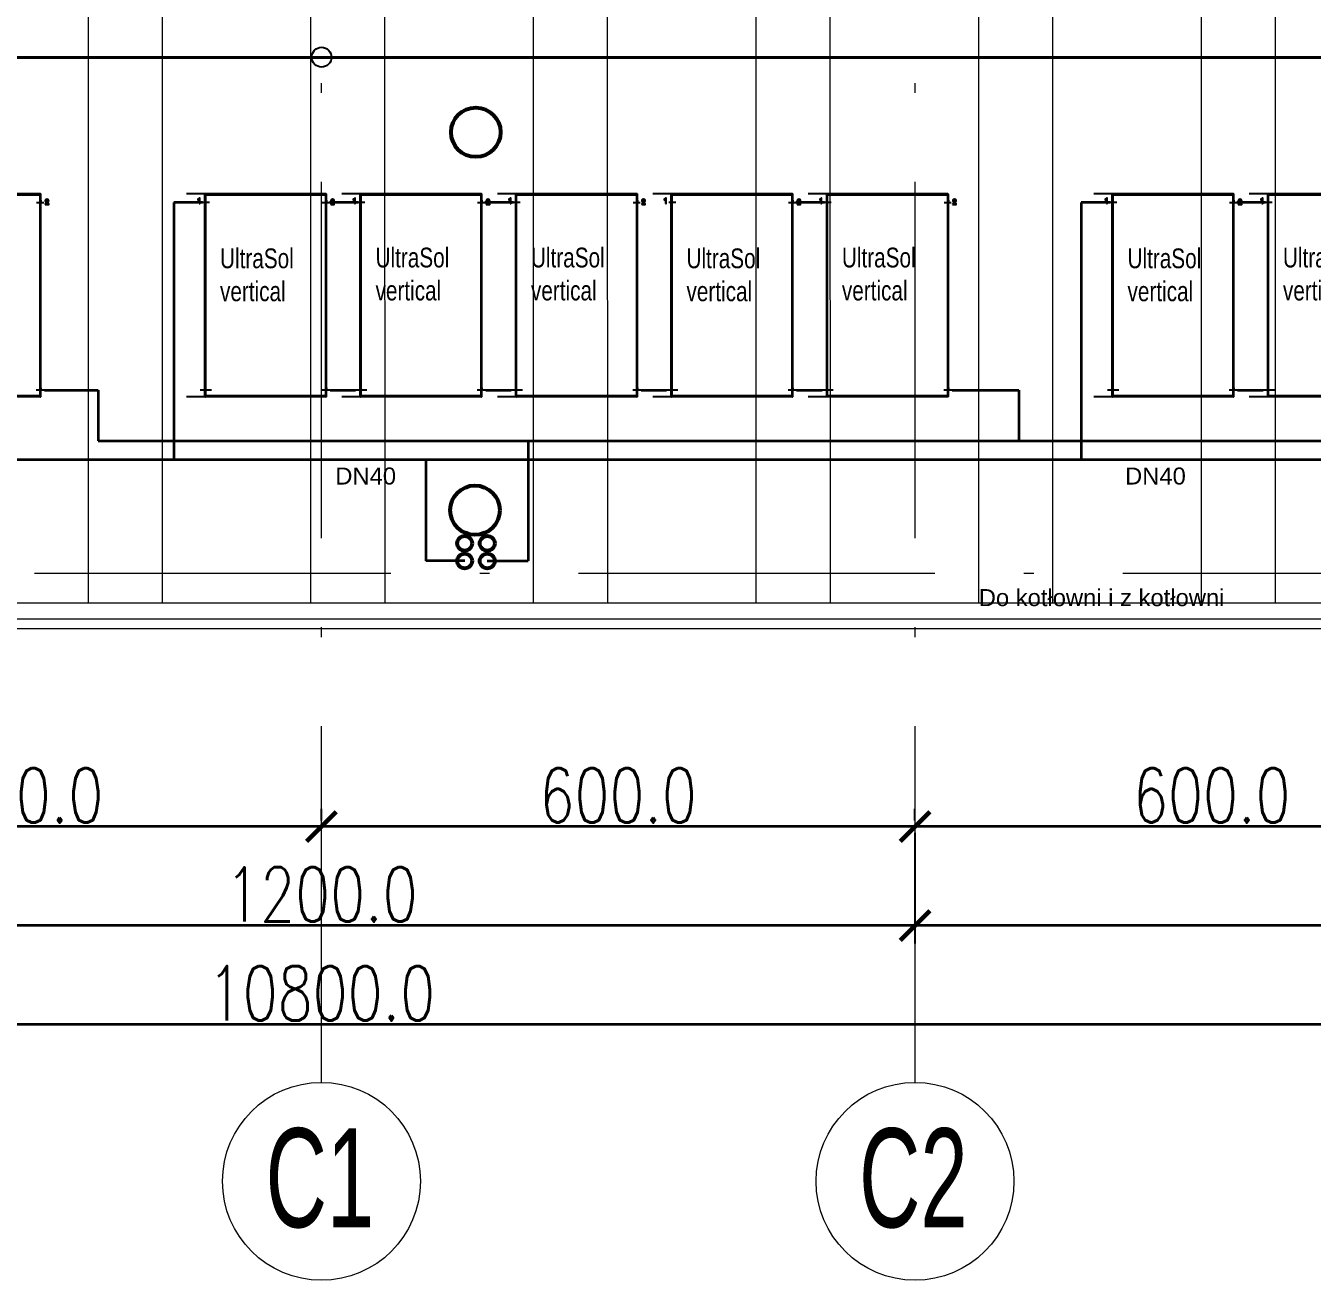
# Model space of a CAD drawing. Extents: x 6529560 to 6558080, y 5579316 to 5588131.
# Drawn here: x 6543318.87 to 6543331.87, y 5579499.83 to 5579512.5 of the extents above; entities that cross this region are included whole.
import ezdxf

# ---------------------------------------------------------------- set-up
doc = ezdxf.new("R2010")
doc.units = 0
doc.header["$MEASUREMENT"] = 0
doc.header["$PDSIZE"] = -5
doc.linetypes.add('ACAD_ISO10W100', pattern=[18, 12, -3, 0, -3])
doc.layers.get('0').update_dxf_attribs({"color": 2, "linetype": 'CONTINUOUS', "lineweight": 5})
doc.layers.get('Defpoints').update_dxf_attribs({"linetype": 'CONTINUOUS'})
for name, color, linetype, lineweight in [('!kotłownia_urządzenia', 220, 'CONTINUOUS', 25), ('!opisy wod-kan', 7, 'CONTINUOUS', 18), ('!otwory plyta', 60, 'CONTINUOUS', 70), ('!solary powrót', 214, 'CONTINUOUS', 35), ('!solary zasilanie', 121, 'CONTINUOUS', 35), ('arch_osie', 181, 'CONTINUOUS', 5), ('arch_powierzchnia', 6, 'CONTINUOUS', 35), ('arch_sciany zewnętrzne', 94, 'CONTINUOUS', 18), ('arch_wymiary', 2, 'CONTINUOUS', 13), ('arch_zadaszenie', 76, 'CONTINUOUS', 15), ('arch_zadaszenie_raster', 76, 'CONTINUOUS', 15)]:
    doc.layers.add(name, color=color, linetype=linetype, lineweight=lineweight)
for name, color, linetype in [('arch_osie opisy', 1, 'CONTINUOUS'), ('Asekuracja', 6, 'CONTINUOUS'), ('Sundoor', 60, 'CONTINUOUS')]:
    doc.layers.add(name, color=color, linetype=linetype)
doc.styles.add('100', font='arial.ttf', dxfattribs={"height": 18})
doc.styles.get("Standard").update_dxf_attribs({"font": 'arial.ttf', "width": 0.75})
doc.styles.add('styl1', font='romans.shx', dxfattribs={"width": 0.75})
doc.dimstyles.new('wymiary hala', dxfattribs={"dimtxt": 0.55, "dimasz": 0.3, "dimexe": 0.18, "dimexo": 0.0625, "dimgap": 0.04, "dimtad": 1, "dimtoh": 1, "dimdec": 1, "dimlfac": 100, "dimzin": 0, "dimdsep": 46, "dimtxsty": 'styl1', "dimblk": 'ARCHTICK', "dimcen": 0.09, "dimadec": 0, "dimazin": 0, "dimtfac": 1, "dimtdec": 1, "dimtofl": 0, "dimtmove": 0, "dimatfit": 3, "dimldrblk": 'ARCHTICK', "dimfxl": 1, "dimtolj": 1, "dimtzin": 0, "dimarcsym": 0})

# ---------------------------------------------------------------- blocks, each defined once
blk = doc.blocks.new('_ArchTick')
at = {"color": 0, "linetype": 'ByBlock', "const_width": 0.15}
blk.add_lwpolyline([(-0.5, -0.5), (0.5, 0.5)], dxfattribs=at)
blk = doc.blocks.new('*D221')
at = {"layer": 'arch_wymiary', "color": 0, "lineweight": -2, "transparency": 16777216}
for p, q in [((6543267.857, 5579504.348), (6543267.857, 5579502.23)), ((6543375.857, 5579504.348), (6543375.857, 5579502.23)), ((6543267.857, 5579502.41), (6543375.857, 5579502.41))]:
    blk.add_line(p, q, dxfattribs=at)
at = {"layer": 'Defpoints', "color": 0, "transparency": 16777216}
for p in [(6543267.857, 5579504.41), (6543375.857, 5579504.41), (6543375.857, 5579502.41)]:
    blk.add_point(p, dxfattribs=at)
at = {"layer": 'arch_wymiary', "color": 0, "lineweight": -2, "transparency": 16777216, "xscale": 0.3, "yscale": 0.3, "zscale": 0.3, "rotation": 180}
blk.add_blockref('_ArchTick', (6543267.857, 5579502.41), dxfattribs=at)
at = {"layer": 'arch_wymiary', "color": 0, "lineweight": -2, "transparency": 16777216, "xscale": 0.3, "yscale": 0.3, "zscale": 0.3}
blk.add_blockref('_ArchTick', (6543375.857, 5579502.41), dxfattribs=at)
at = {"layer": 'arch_wymiary', "color": 0, "transparency": 16777216, "insert": (6543321.857, 5579502.725), "char_height": 0.55, "attachment_point": 5, "style": 'styl1'}
blk.add_mtext('\\A1;10800.0', dxfattribs=at)
blk = doc.blocks.new('*D225')
at = {"layer": 'arch_wymiary', "color": 0, "lineweight": -2, "transparency": 16777216}
for p, q in [((6543327.857, 5579504.348), (6543327.857, 5579503.23)), ((6543339.857, 5579504.348), (6543339.857, 5579503.23)), ((6543339.857, 5579503.41), (6543327.857, 5579503.41))]:
    blk.add_line(p, q, dxfattribs=at)
at = {"layer": 'Defpoints', "color": 0, "transparency": 16777216}
for p in [(6543327.857, 5579504.41), (6543339.857, 5579504.41), (6543327.857, 5579503.41)]:
    blk.add_point(p, dxfattribs=at)
at = {"layer": 'arch_wymiary', "color": 0, "lineweight": -2, "transparency": 16777216, "xscale": 0.3, "yscale": 0.3, "zscale": 0.3, "rotation": 180}
blk.add_blockref('_ArchTick', (6543327.857, 5579503.41), dxfattribs=at)
at = {"layer": 'arch_wymiary', "color": 0, "lineweight": -2, "transparency": 16777216, "xscale": 0.3, "yscale": 0.3, "zscale": 0.3}
blk.add_blockref('_ArchTick', (6543339.857, 5579503.41), dxfattribs=at)
at = {"layer": 'arch_wymiary', "color": 0, "transparency": 16777216, "insert": (6543333.857, 5579503.725), "char_height": 0.55, "attachment_point": 5, "style": 'styl1'}
blk.add_mtext('\\A1;1200.0', dxfattribs=at)
blk = doc.blocks.new('*D226')
at = {"layer": 'arch_wymiary', "color": 0, "lineweight": -2, "transparency": 16777216}
for p, q in [((6543315.857, 5579504.348), (6543315.857, 5579503.23)), ((6543327.857, 5579504.348), (6543327.857, 5579503.23)), ((6543327.857, 5579503.41), (6543315.857, 5579503.41))]:
    blk.add_line(p, q, dxfattribs=at)
at = {"layer": 'Defpoints', "color": 0, "transparency": 16777216}
for p in [(6543315.857, 5579504.41), (6543327.857, 5579504.41), (6543315.857, 5579503.41)]:
    blk.add_point(p, dxfattribs=at)
at = {"layer": 'arch_wymiary', "color": 0, "lineweight": -2, "transparency": 16777216, "xscale": 0.3, "yscale": 0.3, "zscale": 0.3, "rotation": 180}
blk.add_blockref('_ArchTick', (6543315.857, 5579503.41), dxfattribs=at)
at = {"layer": 'arch_wymiary', "color": 0, "lineweight": -2, "transparency": 16777216, "xscale": 0.3, "yscale": 0.3, "zscale": 0.3}
blk.add_blockref('_ArchTick', (6543327.857, 5579503.41), dxfattribs=at)
at = {"layer": 'arch_wymiary', "color": 0, "transparency": 16777216, "insert": (6543321.857, 5579503.725), "char_height": 0.55, "attachment_point": 5, "style": 'styl1'}
blk.add_mtext('\\A1;1200.0', dxfattribs=at)
blk = doc.blocks.new('*D239')
at = {"layer": 'arch_wymiary', "color": 0, "lineweight": -2, "transparency": 16777216}
for p, q in [((6543315.857, 5579504.469), (6543315.857, 5579504.59)), ((6543321.857, 5579504.473), (6543321.857, 5579504.59)), ((6543315.857, 5579504.41), (6543321.857, 5579504.41))]:
    blk.add_line(p, q, dxfattribs=at)
at = {"layer": 'Defpoints', "color": 0, "transparency": 16777216}
for p in [(6543315.857, 5579504.406), (6543321.857, 5579504.41), (6543321.857, 5579504.41)]:
    blk.add_point(p, dxfattribs=at)
at = {"layer": 'arch_wymiary', "color": 0, "lineweight": -2, "transparency": 16777216, "xscale": 0.3, "yscale": 0.3, "zscale": 0.3, "rotation": 180}
blk.add_blockref('_ArchTick', (6543315.857, 5579504.41), dxfattribs=at)
at = {"layer": 'arch_wymiary', "color": 0, "lineweight": -2, "transparency": 16777216, "xscale": 0.3, "yscale": 0.3, "zscale": 0.3}
blk.add_blockref('_ArchTick', (6543321.857, 5579504.41), dxfattribs=at)
at = {"layer": 'arch_wymiary', "color": 0, "transparency": 16777216, "insert": (6543318.857, 5579504.725), "char_height": 0.55, "attachment_point": 5, "style": 'styl1'}
blk.add_mtext('\\A1;600.0', dxfattribs=at)
blk = doc.blocks.new('*D240')
at = {"layer": 'arch_wymiary', "color": 0, "lineweight": -2, "transparency": 16777216}
for p, q in [((6543321.857, 5579504.473), (6543321.857, 5579504.59)), ((6543327.857, 5579504.473), (6543327.857, 5579504.59)), ((6543321.857, 5579504.41), (6543327.857, 5579504.41))]:
    blk.add_line(p, q, dxfattribs=at)
at = {"layer": 'Defpoints', "color": 0, "transparency": 16777216}
for p in [(6543321.857, 5579504.41), (6543327.857, 5579504.41), (6543327.857, 5579504.41)]:
    blk.add_point(p, dxfattribs=at)
at = {"layer": 'arch_wymiary', "color": 0, "lineweight": -2, "transparency": 16777216, "xscale": 0.3, "yscale": 0.3, "zscale": 0.3, "rotation": 180}
blk.add_blockref('_ArchTick', (6543321.857, 5579504.41), dxfattribs=at)
at = {"layer": 'arch_wymiary', "color": 0, "lineweight": -2, "transparency": 16777216, "xscale": 0.3, "yscale": 0.3, "zscale": 0.3}
blk.add_blockref('_ArchTick', (6543327.857, 5579504.41), dxfattribs=at)
at = {"layer": 'arch_wymiary', "color": 0, "transparency": 16777216, "insert": (6543324.857, 5579504.725), "char_height": 0.55, "attachment_point": 5, "style": 'styl1'}
blk.add_mtext('\\A1;600.0', dxfattribs=at)
blk = doc.blocks.new('*D241')
at = {"layer": 'arch_wymiary', "color": 0, "lineweight": -2, "transparency": 16777216}
for p, q in [((6543327.857, 5579504.473), (6543327.857, 5579504.59)), ((6543333.857, 5579504.473), (6543333.857, 5579504.59)), ((6543327.857, 5579504.41), (6543333.857, 5579504.41))]:
    blk.add_line(p, q, dxfattribs=at)
at = {"layer": 'Defpoints', "color": 0, "transparency": 16777216}
for p in [(6543327.857, 5579504.41), (6543333.857, 5579504.41), (6543333.857, 5579504.41)]:
    blk.add_point(p, dxfattribs=at)
at = {"layer": 'arch_wymiary', "color": 0, "lineweight": -2, "transparency": 16777216, "xscale": 0.3, "yscale": 0.3, "zscale": 0.3, "rotation": 180}
blk.add_blockref('_ArchTick', (6543327.857, 5579504.41), dxfattribs=at)
at = {"layer": 'arch_wymiary', "color": 0, "lineweight": -2, "transparency": 16777216, "xscale": 0.3, "yscale": 0.3, "zscale": 0.3}
blk.add_blockref('_ArchTick', (6543333.857, 5579504.41), dxfattribs=at)
at = {"layer": 'arch_wymiary', "color": 0, "transparency": 16777216, "insert": (6543330.857, 5579504.725), "char_height": 0.55, "attachment_point": 5, "style": 'styl1'}
blk.add_mtext('\\A1;600.0', dxfattribs=at)
blk = doc.blocks.new('solar vertical')
at = {"layer": '!kotłownia_urządzenia'}
for p, q in [((1607.23, 1496.198), (1607.038, 1496.198)), ((1607.224, 1494.154), (1607.224, 1496.192)), ((1607.225, 1496.191), (1607.224, 1496.192)), ((1607.225, 1494.155), (1607.225, 1496.191)), ((1607.226, 1496.191), (1607.225, 1496.191)), ((1607.226, 1494.155), (1607.226, 1496.191)), ((1607.228, 1496.191), (1607.227, 1496.191)), ((1607.227, 1494.155), (1607.227, 1496.191)), ((1607.228, 1494.155), (1607.228, 1496.191)), ((1607.228, 1496.191), (1607.228, 1496.191)), ((1607.229, 1496.191), (1607.228, 1496.191)), ((1607.228, 1496.191), (1607.228, 1494.155)), ((1607.229, 1494.155), (1607.229, 1496.191)), ((1607.231, 1496.197), (1607.23, 1496.198)), ((1608.448, 1496.198), (1607.23, 1496.198)), ((1608.447, 1496.197), (1607.231, 1496.197)), ((1607.231, 1496.196), (1607.231, 1496.197)), ((1608.447, 1496.196), (1607.231, 1496.196)), ((1607.231, 1496.195), (1608.447, 1496.195)), ((1607.231, 1496.194), (1607.231, 1496.195)), ((1607.231, 1496.194), (1607.231, 1496.194)), ((1607.231, 1496.194), (1608.447, 1496.194)), ((1607.231, 1496.193), (1607.231, 1496.194)), ((1608.447, 1496.194), (1607.231, 1496.194)), ((1608.447, 1496.193), (1607.231, 1496.193)), ((1607.232, 1494.156), (1607.232, 1496.191)), ((1608.447, 1496.191), (1607.232, 1496.191)), ((1607.232, 1496.191), (1607.233, 1496.19)), ((1607.233, 1496.19), (1608.446, 1496.19)), ((1607.233, 1494.157), (1607.233, 1496.19)), ((1608.447, 1496.191), (1608.446, 1496.19)), ((1608.446, 1496.19), (1608.446, 1494.157)), ((1608.447, 1496.197), (1608.448, 1496.198)), ((1608.447, 1496.196), (1608.447, 1496.197)), ((1608.447, 1496.194), (1608.447, 1496.195)), ((1608.447, 1496.194), (1608.447, 1496.194)), ((1608.447, 1496.193), (1608.447, 1496.194)), ((1608.447, 1494.156), (1608.447, 1496.191)), ((1608.449, 1496.191), (1608.45, 1496.191)), ((1608.449, 1494.155), (1608.449, 1496.191)), ((1608.45, 1496.191), (1608.451, 1496.191)), ((1608.45, 1494.155), (1608.45, 1496.191)), ((1608.45, 1496.191), (1608.45, 1496.191)), ((1608.45, 1494.155), (1608.45, 1496.191)), ((1608.451, 1494.155), (1608.451, 1496.191)), ((1608.452, 1496.191), (1608.453, 1496.191)), ((1608.452, 1494.155), (1608.452, 1496.191)), ((1608.453, 1496.191), (1608.454, 1496.192)), ((1608.453, 1494.155), (1608.453, 1496.191)), ((1608.454, 1494.154), (1608.454, 1496.192)), ((1607.27, 1496.11), (1607.202, 1496.11)), ((1607.224, 1496.114), (1607.224, 1496.134)), ((1607.224, 1496.114), (1607.224, 1496.134)), ((1607.224, 1496.134), (1607.224, 1496.134)), ((1607.224, 1496.121), (1607.224, 1496.121)), ((1607.224, 1496.107), (1607.224, 1496.114)), ((1607.224, 1496.107), (1607.224, 1496.114)), ((1607.224, 1496.107), (1607.224, 1496.107)), ((1608.41, 1496.11), (1608.483, 1496.11)), ((1608.454, 1496.134), (1608.454, 1496.127)), ((1608.454, 1496.134), (1608.454, 1496.127)), ((1608.454, 1496.134), (1608.454, 1496.134)), ((1608.454, 1496.127), (1608.454, 1496.107)), ((1608.454, 1496.127), (1608.454, 1496.107)), ((1608.454, 1496.121), (1608.454, 1496.121)), ((1608.454, 1496.107), (1608.454, 1496.107)), ((1607.291, 1494.214), (1607.177, 1494.214)), ((1607.224, 1494.219), (1607.224, 1494.239)), ((1607.224, 1494.219), (1607.224, 1494.239)), ((1607.224, 1494.239), (1607.224, 1494.239)), ((1607.224, 1494.226), (1607.224, 1494.226)), ((1607.224, 1494.212), (1607.224, 1494.219)), ((1607.224, 1494.212), (1607.224, 1494.219)), ((1607.224, 1494.212), (1607.224, 1494.212)), ((1608.492, 1494.214), (1608.407, 1494.214)), ((1608.454, 1494.239), (1608.454, 1494.232)), ((1608.454, 1494.239), (1608.454, 1494.232)), ((1608.454, 1494.239), (1608.454, 1494.239)), ((1608.454, 1494.232), (1608.454, 1494.212)), ((1608.454, 1494.232), (1608.454, 1494.212)), ((1608.454, 1494.226), (1608.454, 1494.226)), ((1608.454, 1494.212), (1608.454, 1494.212)), ((1607.23, 1494.148), (1607.038, 1494.148)), ((1607.225, 1494.155), (1607.224, 1494.154)), ((1607.226, 1494.155), (1607.225, 1494.155)), ((1607.228, 1494.155), (1607.227, 1494.155)), ((1607.228, 1494.155), (1607.228, 1494.155)), ((1607.229, 1494.155), (1607.228, 1494.155)), ((1607.231, 1494.149), (1607.23, 1494.148)), ((1608.448, 1494.148), (1607.23, 1494.148)), ((1608.447, 1494.153), (1607.231, 1494.153)), ((1607.231, 1494.153), (1607.231, 1494.152)), ((1607.231, 1494.152), (1608.447, 1494.152)), ((1607.231, 1494.152), (1607.231, 1494.152)), ((1607.231, 1494.152), (1607.231, 1494.151)), ((1607.231, 1494.152), (1608.447, 1494.152)), ((1607.231, 1494.151), (1608.447, 1494.151)), ((1608.447, 1494.15), (1607.231, 1494.15)), ((1607.231, 1494.15), (1607.231, 1494.149)), ((1608.447, 1494.149), (1607.231, 1494.149)), ((1607.232, 1494.156), (1607.233, 1494.157)), ((1608.447, 1494.156), (1607.232, 1494.156)), ((1608.446, 1494.157), (1607.233, 1494.157)), ((1608.447, 1494.156), (1608.446, 1494.157)), ((1608.447, 1494.153), (1608.447, 1494.152)), ((1608.447, 1494.152), (1608.447, 1494.152)), ((1608.447, 1494.152), (1608.447, 1494.151)), ((1608.447, 1494.15), (1608.447, 1494.149)), ((1608.447, 1494.149), (1608.448, 1494.148)), ((1608.449, 1494.155), (1608.45, 1494.155)), ((1608.45, 1494.155), (1608.451, 1494.155)), ((1608.45, 1494.155), (1608.45, 1494.155)), ((1608.452, 1494.155), (1608.453, 1494.155)), ((1608.453, 1494.155), (1608.454, 1494.154))]:
    blk.add_line(p, q, dxfattribs=at)
for points in [[(1607.166, 1496.102), (1607.173, 1496.102), (1607.173, 1496.155), (1607.168, 1496.155), (1607.166, 1496.15), (1607.164, 1496.147), (1607.16, 1496.145), (1607.154, 1496.144), (1607.154, 1496.139), (1607.166, 1496.139)], [(1608.497, 1496.092), (1608.533, 1496.092), (1608.533, 1496.098), (1608.505, 1496.098), (1608.506, 1496.102), (1608.509, 1496.105), (1608.517, 1496.11), (1608.522, 1496.112), (1608.527, 1496.116), (1608.53, 1496.119), (1608.532, 1496.124), (1608.533, 1496.129), (1608.532, 1496.135), (1608.528, 1496.14), (1608.523, 1496.143), (1608.516, 1496.145), (1608.508, 1496.143), (1608.503, 1496.14), (1608.499, 1496.134), (1608.498, 1496.127), (1608.498, 1496.125), (1608.505, 1496.125), (1608.505, 1496.126), (1608.506, 1496.131), (1608.508, 1496.135), (1608.511, 1496.137), (1608.515, 1496.138), (1608.52, 1496.137), (1608.523, 1496.136), (1608.525, 1496.133), (1608.526, 1496.129), (1608.525, 1496.125), (1608.524, 1496.122), (1608.521, 1496.12), (1608.518, 1496.118), (1608.514, 1496.115), (1608.506, 1496.111), (1608.501, 1496.106), (1608.498, 1496.1), (1608.497, 1496.092)]]:
    blk.add_lwpolyline(points, close=True, dxfattribs=at)
for centre, radius, start, end in [((1607.23, 1496.192), 0.00597, 89.9019, 180.0981), ((1607.231, 1496.191), 0.00598, 90.0066, 179.9934), ((1607.231, 1496.191), 0.00497, 89.9019, 180.0981), ((1607.231, 1496.191), 0.00398, 89.9019, 180.0981), ((1607.231, 1496.191), 0.00297, 89.6927, 180.3073), ((1607.231, 1496.191), 0.00299, 89.9353, 180.0647), ((1607.231, 1496.191), 0.00199, 89.9023, 180.0976), ((1608.447, 1496.191), 0.00598, 0.0066, 89.9933), ((1608.447, 1496.191), 0.00497, 359.9019, 90.0981), ((1608.447, 1496.191), 0.00398, 359.9019, 90.0981), ((1608.447, 1496.191), 0.00297, 359.6927, 90.3073), ((1608.447, 1496.191), 0.00299, 359.9353, 90.0647), ((1608.447, 1496.191), 0.00199, 359.9024, 90.0977), ((1608.448, 1496.192), 0.00597, 359.9019, 90.0981), ((1607.224, 1496.134), 0.0003, 90, 180), ((1607.224, 1496.107), 0.0003, 180, 270), ((1608.454, 1496.134), 0.0003, 360, 90), ((1608.454, 1496.107), 0.0003, 270, 0), ((1607.224, 1494.239), 0.0003, 90, 180), ((1607.224, 1494.212), 0.0003, 180, 270), ((1608.454, 1494.239), 0.0003, 360, 90), ((1608.454, 1494.212), 0.0003, 270, 0), ((1607.23, 1494.154), 0.00597, 179.9019, 270.0981), ((1607.231, 1494.155), 0.00598, 180.0066, 269.9934), ((1607.231, 1494.155), 0.00497, 179.9019, 270.0981), ((1607.231, 1494.155), 0.00398, 179.9019, 270.0981), ((1607.231, 1494.155), 0.00297, 179.6927, 270.3073), ((1607.231, 1494.155), 0.00299, 179.9353, 270.0647), ((1607.231, 1494.155), 0.00199, 179.9024, 270.0977), ((1608.447, 1494.155), 0.00497, 269.9019, 0.0981), ((1608.447, 1494.155), 0.00398, 269.9019, 0.0981), ((1608.447, 1494.155), 0.00598, 270.0067, 359.9934), ((1608.447, 1494.155), 0.00297, 269.6927, 0.3073), ((1608.447, 1494.155), 0.00199, 269.9023, 0.0976), ((1608.447, 1494.155), 0.00299, 269.9353, 0.0647), ((1608.448, 1494.154), 0.00597, 269.9019, 0.0981)]:
    blk.add_arc(centre, radius, start, end, dxfattribs=at)
blk = doc.blocks.new('solary')
at = {"layer": '!solary powrót', "color": 1}
for p, q in [((210.018, -236181.539), (209.727, -236181.539)), ((209.727, -236181.539), (209.727, -236184.136)), ((211.59, -236181.539), (211.299, -236181.539)), ((213.161, -236181.539), (212.87, -236181.539)), ((216.304, -236181.539), (216.014, -236181.539)), ((219.191, -236181.539), (218.9, -236181.539)), ((218.9, -236181.539), (218.9, -236184.136)), ((220.762, -236181.539), (220.472, -236181.539)), ((200.489, -236184.136), (228.073, -236184.136)), ((212.274, -236184.136), (212.274, -236185.16)), ((212.667, -236185.16, -7371.904), (212.274, -236185.16, -7371.904))]:
    blk.add_line(p, q, dxfattribs=at)
at = {"layer": '!solary zasilanie', "color": 4}
for p, q in [((208.421, -236183.436), (208.961, -236183.436)), ((208.961, -236183.436), (208.961, -236183.945)), ((211.307, -236183.436), (211.564, -236183.436)), ((212.879, -236183.436), (213.136, -236183.436)), ((214.451, -236183.436), (214.707, -236183.436)), ((216.022, -236183.436), (216.279, -236183.436)), ((217.594, -236183.436), (218.267, -236183.436)), ((218.267, -236183.436), (218.267, -236183.946)), ((220.48, -236183.436), (220.737, -236183.436)), ((208.961, -236183.945), (218.267, -236183.946)), ((213.308, -236183.945), (213.308, -236185.16)), ((218.267, -236183.946), (236.612, -236183.946)), ((212.895, -236185.16, -7371.904), (213.308, -236185.16, -7371.904))]:
    blk.add_line(p, q, dxfattribs=at)
at = {"layer": '!kotłownia_urządzenia'}
for p in [(-1400.071, -237677.649), (-1397.184, -237677.649), (-1395.613, -237677.649), (-1394.041, -237677.649), (-1392.47, -237677.649), (-1390.898, -237677.649), (-1388.012, -237677.649), (-1386.44, -237677.649)]:
    blk.add_blockref('solar vertical', p, dxfattribs=at)
at = {"layer": '!opisy wod-kan', "char_height": 0.2, "width": 6.30083, "attachment_point": 1}
for insert in [(210.194, -236182.002, -4.486), (211.766, -236181.994, -4.486), (213.337, -236181.994, -4.486), (214.909, -236182.002, -4.486), (216.48, -236181.994, -4.486), (219.367, -236182.002, -4.486), (220.938, -236181.994, -4.486)]:
    blk.add_mtext('UltraSol\\Pvertical', dxfattribs=dict(at, insert=insert))
at = {"layer": '!opisy wod-kan', "attachment_point": 1, "style": '100'}
for s, insert, char_height in [('DN40', (211.359, -236184.216), 0.172), ('DN40', (219.342, -236184.216), 0.172), ('Do kotłowni i z kotłowni', (217.863, -236185.445), 0.17199)]:
    blk.add_mtext_dynamic_manual_height_columns(s, width=66.80087, gutter_width=90, heights=[0], dxfattribs=dict(at, insert=insert, char_height=char_height))

msp = doc.modelspace()

# ---------------------------------------------------------------- hatches: boundary and pattern name
at = {"layer": 'arch_zadaszenie_raster'}
h = msp.add_hatch(dxfattribs=at)
h.set_pattern_fill('ANSI32,_O', color=256, scale=6, angle=45)
h.set_pattern_definition([(90, (0, 0), (-2.25, 4e-16), []), (90, (0.75, 0.75), (-2.25, 4e-16), [])])
h.paths.add_polyline_path([(6543267.5572, 5579506.6702), (6543376.1571, 5579506.6702), (6543376.1571, 5579517.9701), (6543267.5572, 5579517.9701)])
h.paths.add_polyline_path([(6543333.8571, 5579514.9894), (6543333.8571, 5579513.7894), (6543339.8571, 5579513.7894), (6543339.8571, 5579514.9894)], flags=16)
h.paths.add_polyline_path([(6543345.8571, 5579514.9894), (6543345.8571, 5579513.7894), (6543351.8571, 5579513.7894), (6543351.8571, 5579514.9894)], flags=16)
h.paths.add_polyline_path([(6543344.9425, 5579517.2651), (6543343.3825, 5579517.2651), (6543343.3825, 5579516.0051), (6543344.9425, 5579516.0051)], flags=16)
h.paths.add_polyline_path([(6543295.6972, 5579514.8101), (6543295.6972, 5579516.3701), (6543293.8372, 5579516.3701), (6543293.8372, 5579514.8101)], flags=16)
h.paths.add_polyline_path([(6543295.6972, 5579509.5501), (6543295.6972, 5579511.1101), (6543293.8372, 5579511.1101), (6543293.8372, 5579509.5501)], flags=16)

# ---------------------------------------------------------------- linework, layer by layer
at = {"layer": '!otwory plyta', "color": 210, "lineweight": 53}
for centre, radius in [((6543323.4176, 5579511.4276, 3.688), 0.25), ((6543323.4092, 5579507.6078, 3.688), 0.25), ((6543323.3053, 5579507.2733, 3.688), 0.075), ((6543323.5334, 5579507.2733, 3.688), 0.075), ((6543323.3053, 5579507.095, 3.688), 0.075), ((6543323.5334, 5579507.095, 3.688), 0.075)]:
    msp.add_circle(centre, radius, dxfattribs=at)
at = {"layer": 'arch_osie', "linetype": 'ACAD_ISO10W100', "ltscale": 0.3, "extrusion": (-4.94832e-09, -8.0265e-10, 1)}
for points in [[(6543327.8571, 5579501.825), (6543327.8571, 5579613.6084)], [(6543321.8571, 5579501.825), (6543321.8571, 5579512.1702)], [(6543258.4571, 5579506.9702), (6543385.2571, 5579506.9702)]]:
    msp.add_lwpolyline(points, dxfattribs=at)
at = {"layer": 'arch_osie'}
for centre in [(6543321.8571, 5579500.825, 6.5405), (6543327.8571, 5579500.825, 6.5405)]:
    msp.add_circle(centre, 1, dxfattribs=at)
at = {"layer": 'arch_powierzchnia'}
for points in [[(6543263.2971, 5579612.7802), (6543380.4171, 5579612.7802), (6543380.4171, 5579502.4102), (6543263.2971, 5579502.4102)], [(6543264.2971, 5579611.7802), (6543379.4171, 5579611.7802), (6543379.4171, 5579503.4102), (6543264.2971, 5579503.4102)], [(6543265.2971, 5579610.7802), (6543378.4171, 5579610.7802), (6543378.4171, 5579504.4102), (6543265.2971, 5579504.4102)]]:
    msp.add_lwpolyline(points, close=True, dxfattribs=at)
at = {"layer": 'arch_sciany zewnętrzne'}
msp.add_lwpolyline([(6543267.2971, 5579608.7802), (6543376.4171, 5579608.7802), (6543376.4171, 5579506.4102), (6543267.2971, 5579506.4102)], close=True, dxfattribs=at)
for points in [[(6543267.4571, 5579517.9701), (6543267.4571, 5579506.5102), (6543376.2571, 5579506.5102), (6543376.2572, 5579517.9701)], [(6543267.5571, 5579517.9701), (6543267.5571, 5579506.6702), (6543376.1571, 5579506.6702), (6543376.1572, 5579517.9701)]]:
    msp.add_lwpolyline(points, dxfattribs=at)
at = {"layer": 'arch_zadaszenie'}
msp.add_lwpolyline([(6543267.5572, 5579506.6702), (6543376.1571, 5579506.6702), (6543376.1571, 5579517.9701), (6543267.5572, 5579517.9701)], close=True, dxfattribs=at)
at = {"layer": 'Asekuracja', "const_width": 0.03}
msp.add_lwpolyline([(6543269.7971, 5579514.7843), (6543269.7971, 5579508.9257), (6543309.8571, 5579508.9178), (6543309.8571, 5579512.1848), (6543369.8071, 5579512.177)], dxfattribs=at)
at = {"layer": 'Sundoor'}
msp.add_line((6543369.8571, 5579512.1702, 0), (6543309.8571, 5579512.1901), dxfattribs=at)
msp.add_circle((6543321.8584, 5579512.1862, 0), 0.1, dxfattribs=at)

# ---------------------------------------------------------------- block references
at = {"color": 2}
msp.add_blockref('solary', (6543110.6383, 5815692.2554, 7375.5917), dxfattribs=at)

# ---------------------------------------------------------------- texts
at = {"layer": 'arch_osie opisy', "char_height": 1, "width": 1.5, "attachment_point": 1}
for s, insert in [('{\\fArial Narrow|b0|i0|c238|p34;C1}', (6543321.2931, 5579501.3614, 13.0404)), ('{\\fArial Narrow|b0|i0|c238|p34;C2}', (6543327.292, 5579501.3605, 13.0404))]:
    msp.add_mtext(s, dxfattribs=dict(at, insert=insert))

# ---------------------------------------------------------------- dimensions: what is measured, and where the dimension line sits
at = {"layer": 'arch_wymiary'}
for base, p1, p2, picture, middle in [((6543321.8571, 5579504.4102), (6543315.8571, 5579504.4062), (6543321.8571, 5579504.4102, 6.5405), '*D239', (6543318.8571, 5579504.7252)), ((6543327.8571, 5579504.4102), (6543321.8571, 5579504.4102, 6.5405), (6543327.8571, 5579504.4102, 6.5405), '*D240', (6543324.8571, 5579504.7252)), ((6543333.8571, 5579504.4102), (6543327.8571, 5579504.4102, 6.5405), (6543333.8571, 5579504.4102, 6.5405), '*D241', (6543330.8571, 5579504.7252)), ((6543315.8571, 5579503.4102), (6543327.8571, 5579504.4102, 6.5405), (6543315.8571, 5579504.4102, 6.5405), '*D226', (6543321.8571, 5579503.7252)), ((6543327.8571, 5579503.4102), (6543339.8571, 5579504.4102, 6.5405), (6543327.8571, 5579504.4102, 6.5405), '*D225', (6543333.8571, 5579503.7252))]:
    dim = msp.add_linear_dim(base=base, p1=p1, p2=p2, dimstyle='wymiary hala', override={"dimtmove": 1}, dxfattribs=at)
    dim.commit()
    dim.dimension.update_dxf_attribs({"geometry": picture, "text_midpoint": middle})
dim = msp.add_linear_dim(base=(6543375.8571, 5579502.4102), p1=(6543267.8571, 5579504.4102, 6.5405), p2=(6543375.8571, 5579504.4102, 6.5405), dimstyle='wymiary hala', dxfattribs=at)
dim.commit()
dim.dimension.update_dxf_attribs({"geometry": '*D221', "text_midpoint": (6543321.8571, 5579502.7252)})

doc.saveas('drawing.dxf')
